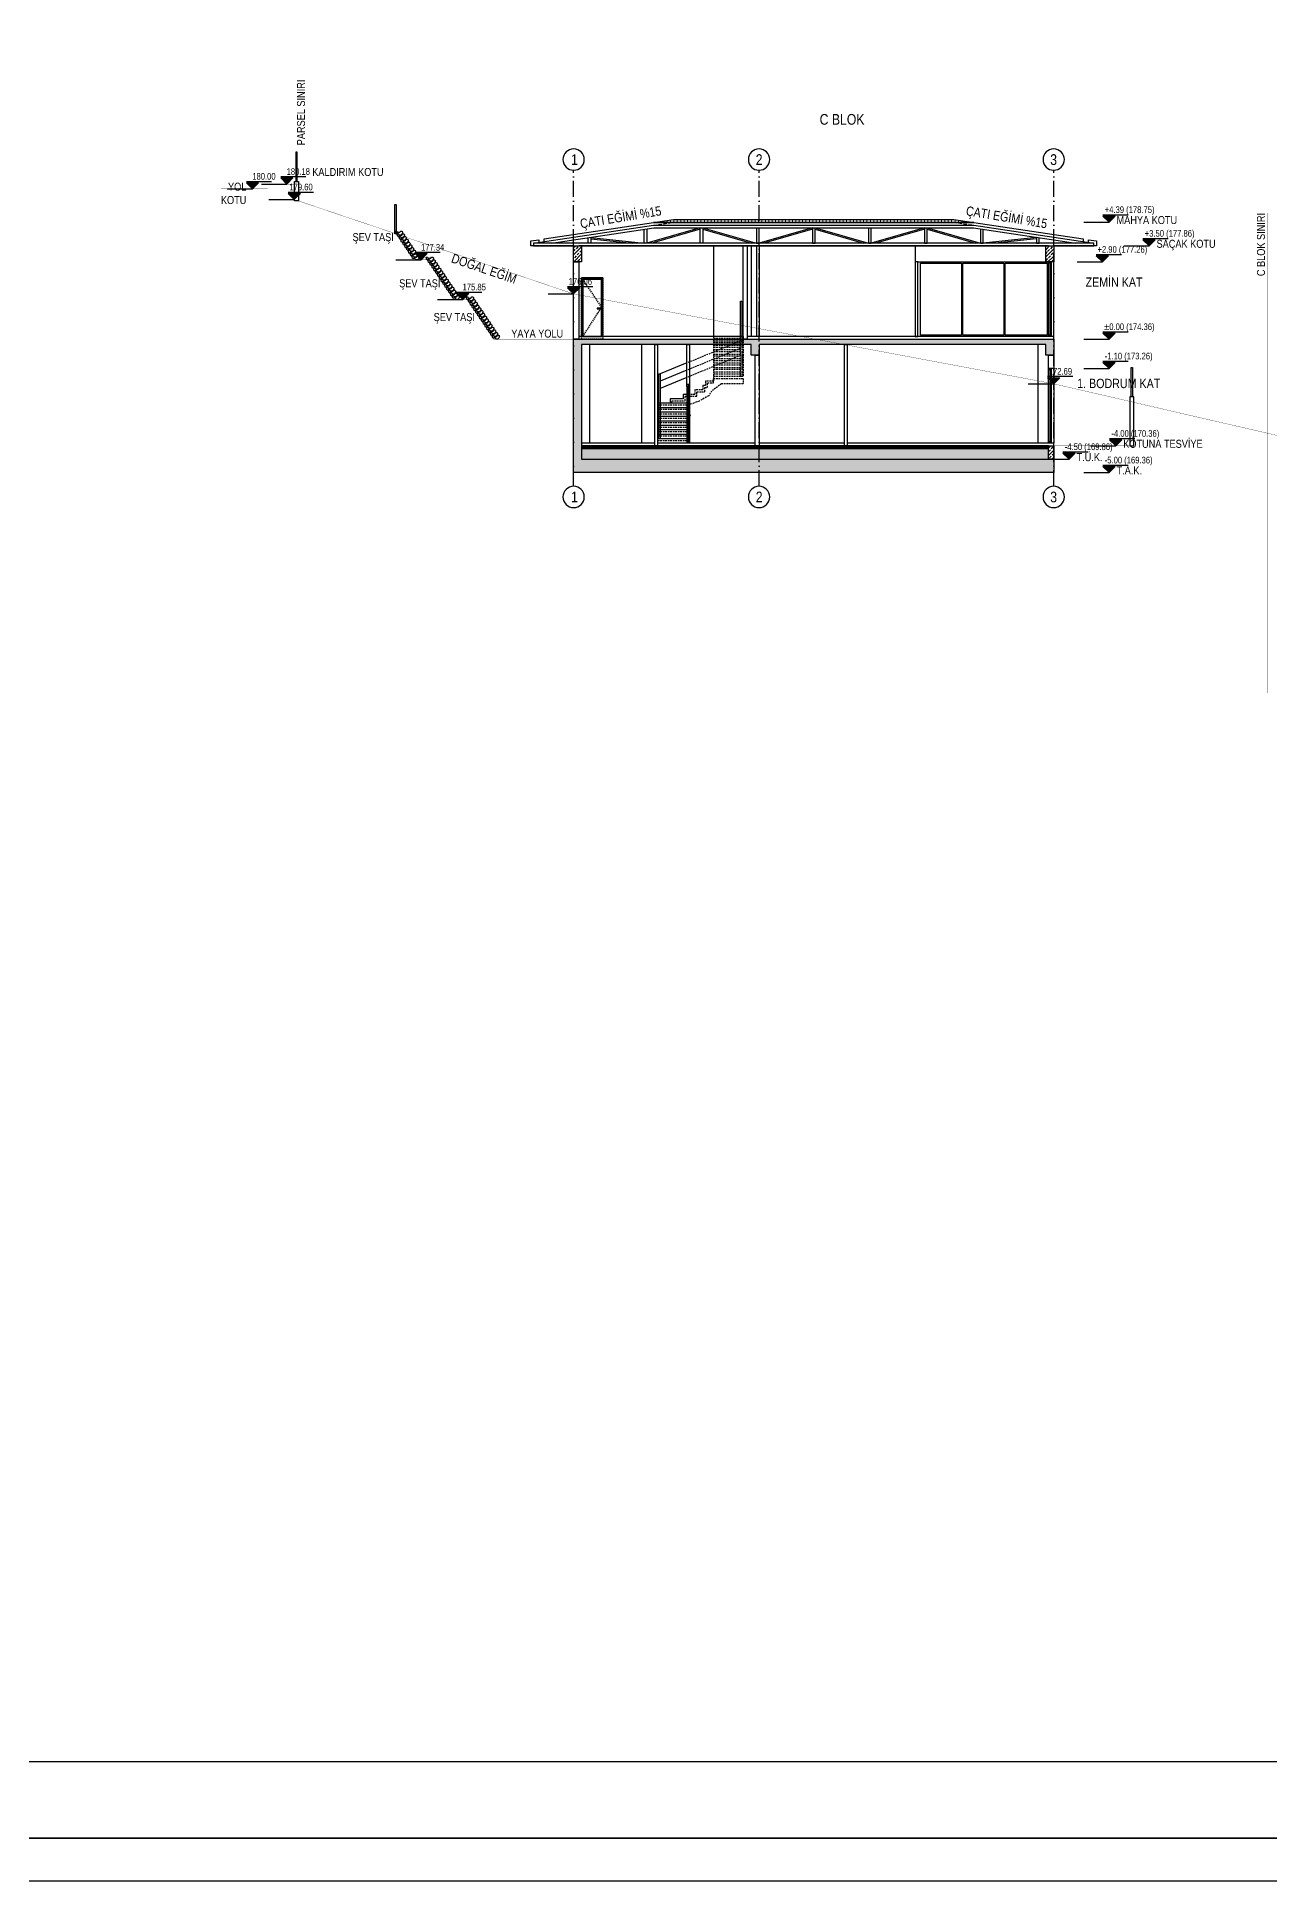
# Model space of a CAD drawing. Header units: millimetres. Extents: x 82776 to 137242, y 11666 to 27998.
# Drawn here: x 91927 to 93082, y 16109 to 17838 of the extents above; entities that cross this region are included whole.
import ezdxf
from ezdxf.enums import TextEntityAlignment as Align

# ---------------------------------------------------------------- set-up
doc = ezdxf.new("R2010")
doc.units = ezdxf.units.MM
for name, pattern in [('( Hidden )', [0.375, 0.25, -0.125]), ('ACAD_ISO03W100', [30, 12, -18]), ('ACAD_ISO10W100', [18, 12, -3, 0, -3]), ('DASHDOT', [1, 0.5, -0.25, 0, -0.25]), ('DASHED', [15, 10, -5])]:
    doc.linetypes.add(name, pattern=pattern)
doc.layers.add('0_IFC_Blok Sınırı', color=32, linetype='ACAD_ISO03W100', lineweight=0)
for name, color, linetype in [('0_IFC_Concrete Trace', 253, '( Hidden )'), ('0_IFC_Elevation_3', 21, 'Continuous'), ('0_IFC_Elevation_4', 11, 'Continuous'), ('0_IFC_Elevation_5', 252, 'Continuous'), ('0_IFC_Grid', 14, 'ACAD_ISO10W100'), ('0_IFC_Grid_Text_100', 14, 'Continuous'), ('0_IFC_Hatch', 250, 'Continuous'), ('0_IFC_Hatch_Structure', 251, 'Continuous'), ('0_IFC_Legend_Viewport', 7, 'Continuous'), ('0_IFC_Notation_Level_50', 160, 'Continuous'), ('0_IFC_Notation_Section_50', 10, 'Continuous'), ('0_IFC_Parsel Sınırı', 191, 'ACAD_ISO03W100'), ('0_IFC_Steelsection', 20, 'Continuous'), ('0_IFC_Text_Explanation_200', 231, 'Continuous'), ('0_IFC_Text_Explanation_50', 231, 'Continuous'), ('1_IFC_Concrete_Section', 50, 'Continuous'), ('1_IFC_Door', 83, 'Continuous'), ('1_IFC_Stair_Concrete', 252, '( Hidden )'), ('2_IFC_Handrail', 181, 'Continuous'), ('2_IFC_Wall', 130, 'Continuous'), ('3_IFC_Window', 136, 'Continuous'), ('4_IFC_Adhesive', 135, 'Continuous'), ('4_IFC_Floor_Cladding', 143, 'Continuous'), ('4_IFC_Kaplama', 55, 'Continuous'), ('7_IFC_Landscape', 45, 'Continuous')]:
    doc.layers.add(name, color=color, linetype=linetype)
doc.styles.add('IFC_TEXT', font='ARIALN.TTF')
pattern_1 = [(225, (-146550.535, -27588.04), (13.4703842, -13.4703842), []), (225, (-146564.006, -27588.04), (13.4703842, -13.4703842), [9.525, -4.7625])]

# ---------------------------------------------------------------- blocks, each defined once
blk = doc.blocks.new('*U1842')
blk.add_lwpolyline([(-5476.5, 0), (-759.4, 0), (-759.4, 71.5), (-5476.5, 71.5)], close=True)
at = {"layer": '0_IFC_Legend_Viewport', "transparency": 33554687}
blk.add_lwpolyline([(-5476.5, 2920), (0, 2920), (0, 0), (-5476.5, 0)], close=True, dxfattribs=at)
at = {"style": 'IFC_TEXT'}
for tag, p in [('PAFTA', (-3296.7, 17.9)), ('OLCEK', (-110.4, 17.9))]:
    blk.add_attdef(tag, p, '', height=35, dxfattribs=at)
blk = doc.blocks.new('*U1034')
blk.add_wipeout([(80, 220), (0, 220), (0, 0), (80, 0)]).dxf.layer = '0_IFC_Elevation_5'
at = {"layer": '0_IFC_Elevation_4'}
for points in [[(80, 0), (80, 220), (0, 220), (0, 0)], [(75, 1), (75, 214), (5, 214), (5, 1)]]:
    blk.add_lwpolyline(points, close=True, dxfattribs=at)
blk.add_lwpolyline([(76, 0), (76, 215), (4, 215), (4, 0)], dxfattribs=at)
at = {"layer": '0_IFC_Elevation_5', "linetype": 'DASHED', "ltscale": 0.5}
blk.add_lwpolyline([(0, -10), (0, 220), (80, 220), (80, -10)], close=True, dxfattribs=at)
blk.add_lwpolyline([(5, 1), (75, 110.5), (5, 214)], dxfattribs=at)
at = {"layer": '0_IFC_Elevation_5'}
blk.add_lwpolyline([(70, 104, 1), (70, 106), (58, 106), (58, 104)], format="xyb", close=True, dxfattribs=at)
blk.add_circle((70, 105), 3, dxfattribs=at)
blk = doc.blocks.new('*U365')
blk.add_wipeout([(-50, 0), (-50, -10), (230, -10), (230, 0)]).dxf.layer = '3_IFC_Window'
at = {"layer": '3_IFC_Window'}
blk.add_lwpolyline([(-50, 0), (-50, -10), (230, -10), (230, 0)], close=True, dxfattribs=at)
for points in [[(-45, 0), (-45, -10)], [(225, 0), (225, -10)], [(230, 0), (230, -10)], [(225, -5), (-45, -5)]]:
    blk.add_lwpolyline(points, dxfattribs=at)
blk = doc.blocks.new('P_FITIL2')
at = {"layer": '4_IFC_Adhesive'}
blk.add_line((0.5, 0), (-0.5, 0), dxfattribs=at)
blk.add_lwpolyline([(-0.6, -0.1), (-0.1, -0.1), (-0.1, -0.3), (-0.1, -0.3), (-0.1, -0.5), (-0.1, -0.5), (-0.1, -0.7), (0.1, -0.7), (0.1, -0.5), (0.1, -0.5), (0.1, -0.3), (0.1, -0.3), (0.1, -0.1), (0.6, -0.1)], dxfattribs=at)
for radius, start, end in [(0.61, 10.38886, 169.61114), (0.51, 24.31574, 155.68426)]:
    blk.add_arc((0, -0.2), radius, start, end, dxfattribs=at)
blk = doc.blocks.new('*U1084')
at = {"layer": '0_IFC_Elevation_5'}
for p, q in [((-5.2, -6.6), (-5.2, -220, 0)), ((-6, -114, 0), (0.5, -114, 0)), ((0.5, -116, 0), (-6, -116, 0)), ((1, -112.5, 0), (0.5, -112.5, 0)), ((0.5, -112.5, 0), (0.5, -117.5, 0)), ((0.5, -117.5, 0), (1, -117.5, 0)), ((4.8, -112.5, 0), (5.3, -112.5, 0)), ((5.3, -117.5, 0), (4.8, -117.5, 0)), ((5.3, -112.5, 0), (5.3, -117.5, 0)), ((8, -114, 0), (5.3, -114, 0)), ((5.3, -116, 0), (8, -116, 0)), ((8, -116, 0), (8, -114, 0))]:
    blk.add_line(p, q, dxfattribs=at)
at = {"layer": '0_IFC_Elevation_5', "elevation": 0}
for points in [[(4.8, -5.2), (4.8, -220)], [(-6, -114), (-6, -116)]]:
    blk.add_lwpolyline(points, dxfattribs=at)
at = {"layer": '1_IFC_Door'}
for p, q in [((1.2, -219, 0), (1.2, -5.7, 0)), ((1.2, -5.9, 0), (4.6, -5.9, 0)), ((4.6, -5.7, 0), (4.6, -219, 0)), ((1.2, -218.8, 0), (4.6, -218.8, 0))]:
    blk.add_line(p, q, dxfattribs=at)
for points in [[(4.8, -5), (-0.5, -5), (-0.5, -5.4), (0.5, -5.4), (0.5, -5.9), (-0.1, -5.9), (-0.1, -6.2), (0.5, -6.2), (0.5, -6.6), (-5.2, -6.6), (-5.2, 0), (4.8, 0)], [(1.2, -5.9), (1.2, -13.9), (4.6, -13.9), (4.6, -5.9)], [(1.2, -111), (1.2, -119), (4.6, -119), (4.6, -111)], [(1.2, -210.8), (1.2, -218.8), (4.6, -218.8), (4.6, -210.8)]]:
    blk.add_lwpolyline(points, close=True, dxfattribs=at)
at = {"layer": '1_IFC_Door', "elevation": 0}
blk.add_lwpolyline([(4.8, -5), (-0.5, -5), (-0.5, -5.4), (4.6, -5.4, 0.414214), (4.8, -5.2), (4.8, -5), (4.8, -5)], format="xyb", dxfattribs=at)
at = {"layer": '1_IFC_Door'}
blk.add_lwpolyline([(4.8, -5.9), (4.8, -218.8, -0.414214), (4.6, -219), (1.2, -219, -0.414214), (1, -218.8), (1, -218.6), (1, -6.1), (1, -5.9, -0.414214), (1.2, -5.7), (4.6, -5.7, -0.414214)], format="xyb", close=True, dxfattribs=at)
at = {"rotation": 270}
blk.add_blockref('P_FITIL2', (0.6, -6, 0), dxfattribs=at)
blk = doc.blocks.new('0_IFC_AXIS_TEXT_100')
at = {"layer": '0_IFC_Grid_Text_100'}
blk.add_circle((0, 1000), 1000, dxfattribs=at)
at = {"layer": '0_IFC_Grid_Text_100', "style": 'IFC_TEXT'}
blk.add_attdef('AXIS_NO', text='', height=1000, dxfattribs=at).set_placement((0, 993), align=Align.MIDDLE_CENTER)
blk = doc.blocks.new('SEV TASI')
blk.add_wipeout([(3.1, 10.3), (-0.4, 10.3), (-0.8, 10.3), (-1.1, 10.1), (-1.5, 9.9), (-1.7, 9.7), (-1.9, 9.4), (-2, 9), (-2.1, 8.6), (-2, 8.2), (0, 0), (10, 0), (11.2, -4.7), (19.9, -4.7), (24.4, 2.9), (24.8, 3.9), (24.9, 5), (24.8, 6.1), (24.5, 7.2), (24, 8.2), (23.3, 9.1), (22.4, 9.8), (21.4, 10.3), (17.9, 10.3), (14.8, 5.6), (4.3, 5.6)]).dxf.layer = '7_IFC_Landscape'
at = {"layer": '7_IFC_Landscape'}
blk.add_lwpolyline([(0, 0), (-2, 8.2, -0.486604), (-0.4, 10.3), (3.1, 10.3), (4.3, 5.6), (14.8, 5.6), (17.9, 10.3), (21.4, 10.3, -0.425542), (24.4, 2.9), (19.9, -4.7), (11.2, -4.7), (10, 0)], format="xyb", close=True, dxfattribs=at)
blk = doc.blocks.new('*U2574')
blk.add_blockref('SEV TASI', (-58.8, 87.4))
blk.add_blockref('SEV TASI', (-51.9, 77.1))
blk.add_blockref('SEV TASI', (-45, 66.8))
blk.add_blockref('SEV TASI', (-38, 56.5))
blk.add_blockref('SEV TASI', (-31.1, 46.1))
blk.add_blockref('SEV TASI', (-24.1, 35.8))
blk.add_blockref('SEV TASI', (-17.2, 25.5))
blk.add_blockref('SEV TASI', (-10.2, 15.2))
blk.add_blockref('SEV TASI', (-3.3, 4.9))
blk.add_blockref('SEV TASI', (3.6, -5.4))
blk.add_blockref('SEV TASI', (10.6, -15.7))
blk.add_blockref('SEV TASI', (17.5, -26))
blk.add_blockref('SEV TASI', (24.5, -36.3))
blk.add_blockref('SEV TASI', (31.4, -46.6))
blk.add_blockref('SEV TASI', (38.3, -56.9))
blk = doc.blocks.new('*U2576')
blk.add_blockref('SEV TASI', (-24.1, 35.8))
blk.add_blockref('SEV TASI', (-17.2, 25.5))
blk.add_blockref('SEV TASI', (-10.2, 15.2))
blk.add_blockref('SEV TASI', (-3.3, 4.9))
blk.add_blockref('SEV TASI', (3.6, -5.4))
blk.add_blockref('SEV TASI', (10.6, -15.7))
blk.add_blockref('SEV TASI', (17.5, -26))
blk.add_blockref('SEV TASI', (24.5, -36.3))
blk.add_blockref('SEV TASI', (31.4, -46.6))
blk.add_blockref('SEV TASI', (38.3, -56.9))
blk = doc.blocks.new('0_IFC_NOT_RUDELEVEL_50_N')
at = {"layer": '0_IFC_Notation_Level_50'}
h = blk.add_hatch(color=256, dxfattribs=at)
h.dxf.hatch_style = 1
h.paths.add_polyline_path([(-201.6, 201.6), (201.6, 201.6), (0, 0)])
for p, q in [((-834.4, 0), (0, 0)), ((-201.6, 246.4), (627.2, 246.4))]:
    blk.add_line(p, q, dxfattribs=at)
blk.add_lwpolyline([(-201.6, 201.6), (201.6, 201.6), (0, 0), (-201.6, 201.6)], dxfattribs=at)
at = {"layer": '0_IFC_Notation_Level_50', "style": 'IFC_TEXT'}
blk.add_attdef('LEVEL', (-201.6, 302.4), '', height=280, dxfattribs=at)
blk = doc.blocks.new('VAZ A-A KST_DE')
at = {"layer": '0_IFC_Elevation_4', "linetype": 'DASHED', "ltscale": 3, "const_width": 1}
blk.add_lwpolyline([(-6341.3, 1607.1), (-5675.3, 1382), (-3875.3, 1045), (-2772.7, 790), (-1002.7, 194), (0, 0)], dxfattribs=at)
ref = blk.add_blockref('0_IFC_NOT_RUDELEVEL_50_N', (-6722.7, 1736), dxfattribs=dict(xscale=0.114, yscale=0.114, zscale=0.114))
ref.add_attrib('LEVEL', '179.60', (-6741.2, 1770.5), dxfattribs={"layer": '0_IFC_Notation_Level_50', "height": 24.94, "style": 'IFC_TEXT'})
ref = blk.add_blockref('0_IFC_NOT_RUDELEVEL_50_N', (-5675.3, 1382), dxfattribs=dict(xscale=0.114, yscale=0.114, zscale=0.114))
ref.add_attrib('LEVEL', '176.06', (-5693.8, 1416.5), dxfattribs={"layer": '0_IFC_Notation_Level_50', "height": 24.94, "style": 'IFC_TEXT'})
ref = blk.add_blockref('0_IFC_NOT_RUDELEVEL_50_N', (-3875.3, 1045), dxfattribs=dict(xscale=0.114, yscale=0.114, zscale=0.114))
ref.add_attrib('LEVEL', '172.69', (-3893.8, 1079.5), dxfattribs={"layer": '0_IFC_Notation_Level_50', "height": 24.94, "style": 'IFC_TEXT'})
ref = blk.add_blockref('0_IFC_NOT_RUDELEVEL_50_N', (-2772.7, 790), dxfattribs=dict(xscale=0.114, yscale=0.114, zscale=0.114))
ref.add_attrib('LEVEL', '170.14', (-2791.2, 824.5), dxfattribs={"layer": '0_IFC_Notation_Level_50', "height": 24.94, "style": 'IFC_TEXT'})
ref = blk.add_blockref('0_IFC_NOT_RUDELEVEL_50_N', (-1002.7, 194), dxfattribs=dict(xscale=0.114, yscale=0.114, zscale=0.114))
ref.add_attrib('LEVEL', '164.18', (-1021.2, 228.5), dxfattribs={"layer": '0_IFC_Notation_Level_50', "height": 24.94, "style": 'IFC_TEXT'})
ref = blk.add_blockref('0_IFC_NOT_RUDELEVEL_50_N', (0, 0), dxfattribs=dict(xscale=0.114, yscale=0.114, zscale=0.114))
ref.add_attrib('LEVEL', '162.24', (-18.5, 34.5), dxfattribs={"layer": '0_IFC_Notation_Level_50', "height": 24.94, "style": 'IFC_TEXT'})
at = {"layer": '0_IFC_Elevation_4', "linetype": 'DASHED', "ltscale": 3, "char_height": 35, "attachment_point": 1, "style": 'IFC_TEXT'}
for insert, rotation in [((-6125.7, 1534.2), 341.30987), ((-501.3, 97), 348.94073)]:
    blk.add_mtext_dynamic_manual_height_columns('\\pxt4;DOĞAL EĞİM', width=252.297, gutter_width=125, heights=[0], dxfattribs=dict(at, insert=insert, rotation=rotation))
blk = doc.blocks.new('VAZ A-A KST')
at = {"layer": '0_IFC_Hatch', "lineweight": 0, "transparency": 33554687}
h = blk.add_hatch(dxfattribs=at)
h.set_pattern_fill('LINE', color=256, scale=4, angle=90)
h.set_pattern_definition([(90, (-253804.849, -46969.381), (-12.7, 8e-16), [])])
h.paths.add_polyline_path([(-5606.0501, -612.50051), (-5531.04923, -601.25038), (-4479.55758, -601.25038), (-4404.55672, -612.50051)])
at = {"layer": '0_IFC_Hatch_Structure'}
h = blk.add_hatch(dxfattribs=at)
h.set_pattern_fill('ANSI33', color=256, scale=3, angle=180)
h.set_pattern_definition(pattern_1)
h.paths.add_polyline_path([(-5875.30341, -760.00038), (-5905.30341, -760.00038), (-5905.30341, -700.00038), (-5875.30341, -700.00038)])
at = {"layer": '0_IFC_Blok Sınırı', "ltscale": 0.3, "const_width": 1}
blk.add_lwpolyline([(-3302.71187, -2376.48863), (-3302.69878, -576.48863)], dxfattribs=at)
at = {"layer": '0_IFC_Concrete Trace', "linetype": '( Hidden )', "ltscale": 50}
blk.add_lwpolyline([(-5605.30427, -622.50051), (-5530.30341, -611.25038), (-4480.30341, -611.25038), (-4405.30254, -622.50051)], dxfattribs=at)
at = {"layer": '0_IFC_Elevation_3'}
blk.add_lwpolyline([(-5606.0501, -612.50051), (-5531.04923, -601.25038), (-4479.55758, -601.25038), (-4404.55672, -612.50051)], close=True, dxfattribs=at)
for points in [[(-5840.30341, -667.86226), (-5640.30341, -690.00038)], [(-5840.30341, -672.89279), (-5685.75023, -690.00038)], [(-5430.30341, -632.50051), (-5630.30341, -690.00038)], [(-5430.30341, -637.70305), (-5612.20758, -690.00038)], [(-5420.30341, -632.50051), (-5220.30341, -690.00038)], [(-5420.30341, -637.70305), (-5238.39923, -690.00038)], [(-5010.30341, -632.50051), (-5210.30341, -690.00038)], [(-5010.30341, -637.70305), (-5192.20758, -690.00038)], [(-5000.30341, -632.50051), (-4800.30341, -690.00038)], [(-5000.30341, -637.70305), (-4818.39923, -690.00038)], [(-4590.30341, -632.50051), (-4790.30341, -690.00038)], [(-4590.30341, -637.70305), (-4772.20758, -690.00038)], [(-4580.30341, -632.50051), (-4380.30341, -690.00038)], [(-4580.30341, -637.70305), (-4398.39923, -690.00038)], [(-4170.30341, -667.86226), (-4370.30341, -690.00038)], [(-4170.30341, -672.89279), (-4324.85658, -690.00038)]]:
    blk.add_lwpolyline(points, dxfattribs=at)
at = {"layer": '0_IFC_Elevation_3', "linetype": '( Hidden )', "ltscale": 25, "transparency": 33554687}
for points in [[(-5270.30338, -1040.00038), (-5380.30338, -1040.00038)], [(-5380.30338, -1040.00038), (-5380.30338, -1206.66705)], [(-5270.30338, -1056.66705), (-5380.30338, -1056.66705)], [(-5270.30338, -1073.33372), (-5380.30338, -1073.33372)], [(-5270.30338, -1090.00038), (-5380.30338, -1090.00038)], [(-5270.30341, -1040.00042), (-5270.30341, -1190.00038)], [(-5270.30338, -1106.66705), (-5380.30338, -1106.66705)], [(-5270.30338, -1123.33372), (-5380.30338, -1123.33372)], [(-5270.30338, -1140.00038), (-5380.30338, -1140.00038)], [(-5270.30338, -1156.66705), (-5380.30338, -1156.66705)], [(-5270.30338, -1173.33372), (-5380.30338, -1173.33372)], [(-5270.30338, -1190.00038), (-5380.30338, -1190.00038)], [(-5480.30338, -1290.00038), (-5480.3034, -1423.33372)]]:
    blk.add_lwpolyline(points, dxfattribs=at)
at = {"layer": '0_IFC_Elevation_3', "linetype": '( Hidden )', "ltscale": 25, "transparency": 33554687, "elevation": 2736.6394}
blk.add_lwpolyline([(-5380.30338, -1206.66705), (-5410.3034, -1206.66705), (-5410.3034, -1223.33372), (-5420.3034, -1223.33372), (-5420.3034, -1240.00038), (-5450.3034, -1240.00038), (-5450.3034, -1256.66705), (-5480.30613, -1256.66705)], dxfattribs=at)
at = {"layer": '0_IFC_Elevation_3', "transparency": 33554687}
for points in [[(-5480.30338, -1290.00038), (-5590.30338, -1290.00038)], [(-5480.30338, -1306.66705), (-5590.30338, -1306.66705)], [(-5480.3034, -1340.00038), (-5590.3034, -1340.00038)], [(-5480.3034, -1373.33372), (-5590.3034, -1373.33372)], [(-5480.30339, -1323.33372), (-5590.30339, -1323.33372)], [(-5480.30339, -1356.66705), (-5590.30339, -1356.66705)], [(-5480.3034, -1406.66705), (-5590.3034, -1406.66705)], [(-5480.3034, -1423.33372), (-5590.3034, -1423.33372)], [(-5480.30339, -1390.00038), (-5590.30339, -1390.00038)]]:
    blk.add_lwpolyline(points, dxfattribs=at)
at = {"layer": '0_IFC_Elevation_3', "transparency": 33554687, "elevation": 2736.6394}
blk.add_lwpolyline([(-5480.3034, -1256.66705), (-5494.66191, -1256.66705), (-5494.66191, -1273.33372), (-5543.68375, -1273.33372), (-5543.68375, -1290.00038)], dxfattribs=at)
at = {"layer": '0_IFC_Elevation_4', "elevation": 6924.76501}
blk.add_lwpolyline([(-5380.30341, -700.00038), (-5380.30341, -1040.00038)], dxfattribs=at)
at = {"layer": '0_IFC_Elevation_4'}
blk.add_lwpolyline([(-4625.30341, -700.00038), (-4625.30341, -1040.00038)], dxfattribs=at)
at = {"layer": '0_IFC_Elevation_5', "elevation": 6924.76501}
for points in [[(-5240.30341, -700.00038), (-5240.30341, -1040.00038)], [(-5220.30341, -700.00038), (-5220.30341, -1040.00038)]]:
    blk.add_lwpolyline(points, dxfattribs=at)
at = {"layer": '0_IFC_Elevation_5'}
for points in [[(-5210.30341, -700.00038), (-5210.30341, -1040.00038)], [(-5650.30341, -1070.00038), (-5650.30341, -1440.00038)]]:
    blk.add_lwpolyline(points, dxfattribs=at)
blk.add_lwpolyline([(-4615.3034, -760.00038), (-4625.30339, -760.00038), (-4625.30339, -1040.00038), (-4615.3034, -1040.00038)], close=True, dxfattribs=at)
at = {"layer": '0_IFC_Grid', "ltscale": 5}
blk.add_lwpolyline([(-5210.30341, -1601.05335), (-5210.30341, -416.05335)], dxfattribs=at)
at = {"layer": '0_IFC_Parsel Sınırı', "ltscale": 0.3, "const_width": 1}
blk.add_lwpolyline([(-6952.69554, -1876.48863), (-6952.69554, -76.48863)], dxfattribs=at)
at = {"layer": '0_IFC_Steelsection'}
for points in [[(-6055.30341, -690.00038), (-5605.30427, -622.50051), (-4405.30254, -622.50051), (-3955.30341, -690.00038)], [(-5987.89091, -690.00038), (-5604.55844, -632.50051), (-4406.04837, -632.50051), (-4022.7159, -690.00038)], [(-5840.30341, -667.86226), (-5840.30341, -690.00038), (-5850.30341, -690.00038), (-5850.30341, -669.36226)], [(-5630.30341, -636.36226), (-5630.30341, -690.00038), (-5640.30341, -690.00038), (-5640.30341, -637.86226)], [(-5420.30341, -632.50051), (-5420.30341, -690.00038), (-5430.30341, -690.00038), (-5430.30341, -632.50051)], [(-5220.30341, -632.50051), (-5220.30341, -690.00038), (-5210.30341, -690.00038), (-5210.30341, -632.50051)], [(-5010.30341, -632.50051), (-5010.30341, -690.00038), (-5000.30341, -690.00038), (-5000.30341, -632.50051)], [(-4800.30341, -632.50051), (-4800.30341, -690.00038), (-4790.30341, -690.00038), (-4790.30341, -632.50051)], [(-4590.30341, -632.50051), (-4590.30341, -690.00038), (-4580.30341, -690.00038), (-4580.30341, -632.50051)], [(-4380.30341, -636.36226), (-4380.30341, -690.00038), (-4370.30341, -690.00038), (-4370.30341, -637.86226)], [(-4170.30341, -667.86226), (-4170.30341, -690.00038), (-4160.30341, -690.00038), (-4160.30341, -669.36226)], [(-4125.30341, -700.00038), (-5885.30341, -700.00038)]]:
    blk.add_lwpolyline(points, dxfattribs=at)
blk.add_lwpolyline([(-3955.30341, -690.00038), (-6055.30341, -690.00038), (-6055.30341, -700.00038), (-3955.30341, -700.00038)], close=True, dxfattribs=at)
at = {"layer": '1_IFC_Concrete_Section', "elevation": -346238.25684}
blk.add_lwpolyline([(-6937.68589, -458.00038), (-6937.68589, -531.06285), (-6952.68589, -531.06285), (-6952.68589, -458.00038)], close=True, dxfattribs=at)
at = {"layer": '1_IFC_Concrete_Section'}
blk.add_lwpolyline([(-5875.30341, -760.00038), (-5905.30341, -760.00038), (-5905.30341, -700.00038), (-5875.30341, -700.00038)], close=True, dxfattribs=at)
at = {"layer": '1_IFC_Stair_Concrete', "ltscale": 25, "transparency": 33554687}
for points in [[(-5270.30338, -1047.00038), (-5380.30338, -1047.00038)], [(-5270.30338, -1063.66705), (-5380.30338, -1063.66705)], [(-5270.30338, -1080.33372), (-5380.30338, -1080.33372)], [(-5270.30338, -1097.00038), (-5380.30338, -1097.00038)], [(-5270.30338, -1113.66705), (-5380.30338, -1113.66705)], [(-5270.30338, -1130.33372), (-5380.30338, -1130.33372)], [(-5270.30338, -1147.00038), (-5380.30338, -1147.00038)], [(-5270.30338, -1163.66705), (-5380.30338, -1163.66705)], [(-5536.68375, -1290.00038), (-5536.68375, -1280.33372), (-5487.66191, -1280.33372), (-5487.66191, -1263.66705), (-5443.3034, -1263.66705), (-5443.3034, -1247.00038), (-5413.3034, -1247.00038), (-5413.3034, -1230.33372), (-5403.3034, -1230.33372), (-5403.3034, -1213.66705), (-5380.30338, -1213.66705), (-5380.30338, -1197.00038), (-5270.30338, -1197.00038), (-5270.30338, -1217.00038), (-5350.81876, -1217.00038), (-5388.25712, -1244.12961), (-5398.90895, -1261.88264), (-5434.88394, -1281.86875), (-5480.62752, -1299.05582)], [(-5270.30338, -1180.33372), (-5380.30338, -1180.33372)], [(-5480.30338, -1297.00038), (-5590.30338, -1297.00038)], [(-5480.30338, -1313.66705), (-5590.30338, -1313.66705)], [(-5480.3034, -1347.00038), (-5590.3034, -1347.00038)], [(-5480.3034, -1380.33372), (-5590.3034, -1380.33372)], [(-5480.30339, -1330.33372), (-5590.30339, -1330.33372)], [(-5480.30339, -1363.66705), (-5590.30339, -1363.66705)], [(-5480.30341, -1397.00038), (-5590.30341, -1397.00038)], [(-5480.30341, -1413.66705), (-5590.30341, -1413.66705)], [(-5480.3034, -1430.33372), (-5590.3034, -1430.33372)]]:
    blk.add_lwpolyline(points, dxfattribs=at)
at = {"layer": '2_IFC_Handrail', "elevation": -346238.25684}
blk.add_lwpolyline([(-6942.68589, -458.00038), (-6942.68589, -348.00038), (-6947.68589, -348.00038), (-6947.68589, -458.00038)], close=True, dxfattribs=at)
at = {"layer": '2_IFC_Handrail'}
for points in [[(-5275.30339, -1056.66705), (-5280.30339, -1056.66705), (-5280.30339, -906.66705), (-5275.30339, -906.66705)], [(-3815.30341, -1266.38155), (-3815.30341, -1156.38155), (-3810.30341, -1156.38155), (-3810.30341, -1266.38155)], [(-5580.30341, -1313.33372), (-5585.30341, -1313.33372), (-5585.30341, -1180.00038), (-5580.30341, -1180.00038)], [(-5580.30341, -1423.33372), (-5585.30341, -1423.33372), (-5585.30341, -1313.33372), (-5580.30341, -1313.33372)]]:
    blk.add_lwpolyline(points, close=True, dxfattribs=at)
at = {"layer": '2_IFC_Handrail', "linetype": '( Hidden )', "ltscale": 25, "elevation": 2736.6394}
for points in [[(-5280.30339, -1083.69727), (-5480.30445, -1165.91992)], [(-5280.30339, -1056.66705), (-5480.30415, -1138.88958)], [(-5280.30339, -1110.72749), (-5480.30474, -1192.95026)]]:
    blk.add_lwpolyline(points, dxfattribs=at)
blk.add_lwpolyline([(-5275.30339, -1190.00038), (-5280.30339, -1190.00038), (-5280.30339, -1056.66705), (-5275.30339, -1056.66705)], close=True, dxfattribs=at)
at = {"layer": '2_IFC_Handrail', "elevation": 2736.6394}
for points in [[(-5480.30415, -1138.88958), (-5580.30341, -1180.00038)], [(-5480.30445, -1165.91992), (-5580.30341, -1207.0306)], [(-5480.30474, -1192.95026), (-5580.30341, -1234.06082)]]:
    blk.add_lwpolyline(points, dxfattribs=at)
at = {"layer": '2_IFC_Wall'}
for points in [[(-5255.30341, -1050.00038), (-5270.30341, -1050.00038), (-5270.30341, -700.00038), (-5255.30341, -700.00038)], [(-5590.30341, -1450.00038), (-5600.30341, -1450.00038), (-5600.30341, -1070.00038), (-5590.30341, -1070.00038)], [(-5470.30504, -1220.00038), (-5480.30504, -1220.00038), (-5480.30341, -1070.00038), (-5470.30341, -1070.00038)], [(-5470.30504, -1220.00038), (-5480.30504, -1220.00038), (-5480.30341, -1070.00038), (-5470.30341, -1070.00038)], [(-4880.30341, -1450.00038), (-4890.30341, -1450.00038), (-4890.30341, -1070.00038), (-4880.30341, -1070.00038)], [(-5210.30341, -1450.00038), (-5225.30341, -1450.00038), (-5225.30341, -1110.00038), (-5210.30341, -1110.00038)], [(-4105.30341, -1160.00038), (-4125.30341, -1160.00038), (-4125.30341, -1110.00038), (-4105.30341, -1110.00038)], [(-3805.30341, -1450.00038), (-3805.30341, -1266.38155), (-3820.30341, -1266.38155), (-3820.30341, -1450.00038)]]:
    blk.add_lwpolyline(points, close=True, dxfattribs=at)
at = {"layer": '4_IFC_Floor_Cladding'}
for points in [[(-5600.30341, -1440.00038), (-5875.30341, -1440.00038)], [(-5225.30341, -1440.00038), (-5590.30341, -1440.00038)], [(-4890.30341, -1440.00038), (-5210.30341, -1440.00038)], [(-4105.30341, -1450.00038), (-4105.30341, -1440.00038), (-4880.30341, -1440.00038)]]:
    blk.add_lwpolyline(points, dxfattribs=at)
at = {"layer": '4_IFC_Kaplama'}
blk.add_lwpolyline([(-5905.30341, -700.00038), (-6065.30341, -700.00038), (-6065.30341, -681.38851), (-6035.30341, -676.88851), (-6035.30341, -687.00038), (-6015.30341, -684.00038), (-6015.30341, -673.88851), (-5606.0501, -612.50051), (-4404.55672, -612.50051), (-3995.30341, -673.88851), (-3995.30341, -684.00038), (-3975.30341, -687.00038), (-3975.30341, -676.88851), (-3945.30341, -681.38851), (-3945.30341, -700.00038), (-4105.30341, -700.00038)], dxfattribs=at)
at = {"layer": '7_IFC_Landscape', "const_width": 1, "elevation": -346238.25684}
blk.add_lwpolyline([(-6952.68589, -468.00038), (-7052.68589, -468.00038), (-7052.68589, -486.00038), (-7227.68589, -486.00038)], dxfattribs=at)
ref = blk.add_blockref('0_IFC_AXIS_TEXT_100', (-5905.30341, -416.05335), dxfattribs=dict(xscale=-0.04, yscale=0.04, zscale=0.04))
ref.add_attrib('AXIS_NO', '1', dxfattribs={"layer": '0_IFC_Grid_Text_100', "height": 40, "rotation": 0.000000002, "style": 'IFC_TEXT', "oblique": 359.999999995}).set_placement((-5902.27476, -376.34472), align=Align.MIDDLE_CENTER)
ref = blk.add_blockref('0_IFC_AXIS_TEXT_100', (-5210.30341, -416.05335), dxfattribs=dict(xscale=-0.04, yscale=0.04, zscale=0.04))
ref.add_attrib('AXIS_NO', '2', dxfattribs={"layer": '0_IFC_Grid_Text_100', "height": 40, "rotation": 0.000000002, "style": 'IFC_TEXT', "oblique": 359.999999995}).set_placement((-5209.70313, -376.34472), align=Align.MIDDLE_CENTER)
ref = blk.add_blockref('0_IFC_AXIS_TEXT_100', (-4105.30341, -416.05335), dxfattribs=dict(xscale=-0.04, yscale=0.04, zscale=0.04))
ref.add_attrib('AXIS_NO', '3', dxfattribs={"layer": '0_IFC_Grid_Text_100', "height": 40, "rotation": 0.000000002, "style": 'IFC_TEXT', "oblique": 359.999999995}).set_placement((-4105.4944, -376.34472), align=Align.MIDDLE_CENTER)
ref = blk.add_blockref('0_IFC_NOT_RUDELEVEL_50_N', (-6980.84585, -468.00038, -346238.25684), dxfattribs=dict(xscale=0.114, yscale=0.114, zscale=0.114))
ref.add_attrib('LEVEL', '180.18', (-6981.6036, -433.52678, -346238.25684), dxfattribs={"layer": '0_IFC_Notation_Level_50', "height": 24.9375, "style": 'IFC_TEXT'})
ref = blk.add_blockref('0_IFC_NOT_RUDELEVEL_50_N', (-7109.60728, -486.00038, -258875.05493), dxfattribs=dict(xscale=0.114, yscale=0.114, zscale=0.114))
ref.add_attrib('LEVEL', '180.00', (-7110.36503, -451.52678, -258875.05493), dxfattribs={"layer": '0_IFC_Notation_Level_50', "height": 24.9375, "style": 'IFC_TEXT'})
ref = blk.add_blockref('0_IFC_NOT_RUDELEVEL_50_N', (-3897.52228, -611.00038), dxfattribs=dict(xscale=0.114, yscale=0.114, zscale=0.114))
ref.add_attrib('LEVEL', '+4.39 (178.75)', (-3913.86171, -576.52678), dxfattribs={"layer": '0_IFC_Notation_Level_50', "height": 24.9375, "style": 'IFC_TEXT'})
ref = blk.add_blockref('0_IFC_NOT_RUDELEVEL_50_N', (-3747.52228, -700.00038), dxfattribs=dict(xscale=0.114, yscale=0.114, zscale=0.114))
ref.add_attrib('LEVEL', '+3.50 (177.86)', (-3763.86171, -665.52678), dxfattribs={"layer": '0_IFC_Notation_Level_50', "height": 24.9375, "style": 'IFC_TEXT'})
ref = blk.add_blockref('0_IFC_NOT_RUDELEVEL_50_N', (-3922.52228, -760.00038), dxfattribs=dict(xscale=0.114, yscale=0.114, zscale=0.114))
ref.add_attrib('LEVEL', '+2.90 (177.26)', (-3941.05607, -725.52678), dxfattribs={"layer": '0_IFC_Notation_Level_50', "height": 24.9375, "style": 'IFC_TEXT'})
blk.add_blockref('*U1034', (-5875.30341, -1040.00038))
for name, p, rotation in [('*U2574', (-6246.7874, -988.38851), 359.9999999936056), ('*U1084', (-5475.11772, -1220.00043), 0.0015381042142978)]:
    blk.add_blockref(name, p, dxfattribs=dict(rotation=rotation))
ref = blk.add_blockref('0_IFC_NOT_RUDELEVEL_50_N', (-3897.52228, -1050.00038), dxfattribs=dict(xscale=0.114, yscale=0.114, zscale=0.114))
ref.add_attrib('LEVEL', '%%P0.00 (174.36)', (-3916.05607, -1015.52678), dxfattribs={"layer": '0_IFC_Notation_Level_50', "height": 24.9375, "style": 'IFC_TEXT'})
ref = blk.add_blockref('0_IFC_NOT_RUDELEVEL_50_N', (-3897.52228, -1160.00038), dxfattribs=dict(xscale=0.114, yscale=0.114, zscale=0.114))
ref.add_attrib('LEVEL', '-1.10 (173.26)', (-3913.86171, -1125.52678), dxfattribs={"layer": '0_IFC_Notation_Level_50', "height": 24.9375, "style": 'IFC_TEXT'})
ref = blk.add_blockref('0_IFC_NOT_RUDELEVEL_50_N', (-3872.52228, -1450.00038), dxfattribs=dict(xscale=0.114, yscale=0.114, zscale=0.114))
ref.add_attrib('LEVEL', '-4.00 (170.36)', (-3888.86171, -1415.52678), dxfattribs={"layer": '0_IFC_Notation_Level_50', "height": 24.9375, "style": 'IFC_TEXT'})
ref = blk.add_blockref('0_IFC_NOT_RUDELEVEL_50_N', (-3897.52228, -1550.00038), dxfattribs=dict(xscale=0.114, yscale=0.114, zscale=0.114))
ref.add_attrib('LEVEL', '-5.00 (169.36)', (-3913.86171, -1515.52678), dxfattribs={"layer": '0_IFC_Notation_Level_50', "height": 24.9375, "style": 'IFC_TEXT'})
ref = blk.add_blockref('0_IFC_AXIS_TEXT_100', (-5905.30341, -1681.05335), dxfattribs=dict(xscale=-0.04, yscale=0.04, zscale=0.04))
ref.add_attrib('AXIS_NO', '1', dxfattribs={"layer": '0_IFC_Grid_Text_100', "height": 40, "rotation": 0.000000002, "style": 'IFC_TEXT', "oblique": 359.999999995}).set_placement((-5902.27476, -1641.34472), align=Align.MIDDLE_CENTER)
ref = blk.add_blockref('0_IFC_AXIS_TEXT_100', (-5210.30341, -1681.05335), dxfattribs=dict(xscale=-0.04, yscale=0.04, zscale=0.04))
ref.add_attrib('AXIS_NO', '2', dxfattribs={"layer": '0_IFC_Grid_Text_100', "height": 40, "rotation": 0.000000002, "style": 'IFC_TEXT', "oblique": 359.999999995}).set_placement((-5209.70313, -1641.34472), align=Align.MIDDLE_CENTER)
ref = blk.add_blockref('0_IFC_AXIS_TEXT_100', (-4105.30341, -1681.05335), dxfattribs=dict(xscale=-0.04, yscale=0.04, zscale=0.04))
ref.add_attrib('AXIS_NO', '3', dxfattribs={"layer": '0_IFC_Grid_Text_100', "height": 40, "rotation": 0.000000002, "style": 'IFC_TEXT', "oblique": 359.999999995}).set_placement((-4105.4944, -1641.34472), align=Align.MIDDLE_CENTER)
at = {"layer": '0_IFC_Blok Sınırı', "insert": (-3312.69878, -576.48841), "char_height": 30, "attachment_point": 9, "rotation": 90, "style": 'IFC_TEXT'}
blk.add_mtext_dynamic_manual_height_columns('C BLOK SINIRI', width=473.2209132, gutter_width=12.5, heights=[0], dxfattribs=at)
at = {"layer": '0_IFC_Notation_Level_50', "char_height": 30, "style": 'IFC_TEXT'}
for s, width, gutter_width, insert, attachment_point in [('KALDIRIM KOTU', 318.507803, 12.5, (-6885.46622, -407.77645, -346238.25684), 1), ('\\pxt4;YOL KOTU', 110.4476176, 125, (-7132.58968, -463.01798, -258875.05493), 3), ('MAHYA KOTU', 371.036496, 12.5, (-3869.53988, -588.01798), 1), ('SAÇAK KOTU', 316.0409997, 12.5, (-3719.53988, -677.01798), 1), ('KOTUNA TESVİYE', 316.0409997, 12.5, (-3844.53988, -1427.01798), 1), ('T.Ü.K.', 128.3106315, 12.5, (-4019.53988, -1477.01798), 1), ('T.A.K.', 128.3106315, 12.5, (-3869.53988, -1527.01798), 1)]:
    blk.add_mtext_dynamic_manual_height_columns(s, width=width, gutter_width=gutter_width, heights=[0], dxfattribs=dict(at, insert=insert, attachment_point=attachment_point))
at = {"layer": '0_IFC_Parsel Sınırı', "insert": (-6942.69554, -76.48845), "char_height": 30, "attachment_point": 3, "rotation": 90, "style": 'IFC_TEXT'}
blk.add_mtext_dynamic_manual_height_columns('PARSEL SINIRI', width=377.4871585, gutter_width=12.5, heights=[0], dxfattribs=at)
at = {"layer": '0_IFC_Text_Explanation_200', "insert": (-5209.76618, -205.52684), "char_height": 40, "attachment_point": 1, "style": 'IFC_TEXT'}
blk.add_mtext_dynamic_manual_height_columns('\\pxqc;C BLOK', width=621.8805296, gutter_width=12.5, heights=[0], dxfattribs=at)
at = {"layer": '0_IFC_Text_Explanation_50', "char_height": 35, "style": 'IFC_TEXT'}
for insert, attachment_point, rotation in [((-5580.13058, -550.19621, 174726.40381), 3, 9.272933522), ((-4430.47624, -550.19621, 174726.40381), 1, 350.727066478)]:
    blk.add_mtext_dynamic_manual_height_columns('ÇATI EĞİMİ %15', width=450.755915, gutter_width=12.5, heights=[0], dxfattribs=dict(at, insert=insert, attachment_point=attachment_point, rotation=rotation))
at = {"layer": '0_IFC_Text_Explanation_50', "style": 'IFC_TEXT'}
for s, width, gutter_width, insert, char_height, attachment_point in [('\\pxt4;ZEMİN KAT', 215.8253282, 125, (-3878.91127, -835.92038), 35, 5), ('YAYA YOLU', 525.8231068, 12.5, (-5944.57754, -1013.74864), 30, 3), ('\\pxi-3,l4,t4;1. BODRUM KAT', 591.9817615, 125, (-3878.91127, -1215.92038), 35, 5)]:
    blk.add_mtext_dynamic_manual_height_columns(s, width=width, gutter_width=gutter_width, heights=[0], dxfattribs=dict(at, insert=insert, char_height=char_height, attachment_point=attachment_point))
blk.add_wipeout([(-4450.84507, -760.00038), (-4125.30341, -760.00038), (-4125.30341, -1040.00038), (-4450.84507, -1040.00038)]).dxf.layer = '0_IFC_Elevation_5'
at = {"layer": '0_IFC_Elevation_5'}
for points in [[(-4615.3034, -760.00038), (-4125.30341, -760.00038), (-4125.30341, -1040.00038), (-4615.3034, -1040.00038)], [(-4286.97007, -765.00038), (-4130.30341, -765.00038), (-4130.30341, -1035.00038), (-4286.97007, -1035.00038)]]:
    blk.add_lwpolyline(points, close=True, dxfattribs=at)
for points in [[(-4450.84507, -1035.00038), (-4604.72006, -1035.00038), (-4604.72006, -765.00038), (-4450.84507, -765.00038), (-4450.84507, -1035.00038)], [(-4291.97007, -1035.00038), (-4445.84507, -1035.00038), (-4445.84507, -765.00038), (-4291.97007, -765.00038), (-4291.97007, -1035.00038)], [(-5845.30341, -1070.00038), (-5845.30341, -1440.00038)], [(-4165.30341, -1070.00038), (-4165.30341, -1440.00038)]]:
    blk.add_lwpolyline(points, dxfattribs=at)
at = {"layer": '0_IFC_Grid', "ltscale": 5}
blk.add_lwpolyline([(-5905.30341, -1601.05335), (-5905.30341, -416.05335)], dxfattribs=at)
at = {"layer": '2_IFC_Wall'}
blk.add_lwpolyline([(-5885.30341, -1050.00038), (-5905.30341, -1050.00038), (-5905.30341, -760.00038), (-5885.30341, -760.00038)], close=True, dxfattribs=at)
at = {"layer": '4_IFC_Floor_Cladding'}
blk.add_lwpolyline([(-5270.30341, -1040.00038), (-5885.30341, -1040.00038)], dxfattribs=at)
at = {"rotation": 359.9999999936056}
blk.add_blockref('*U2574', (-6397.11083, -839.38851), dxfattribs=at)
at = {"layer": '0_IFC_Text_Explanation_50', "insert": (-6430.1983, -951.72953), "char_height": 30, "attachment_point": 1, "style": 'IFC_TEXT'}
blk.add_mtext_dynamic_manual_height_columns('ŞEV TAŞI', width=159.6117257, gutter_width=12.5, heights=[0], dxfattribs=at)
at = {"rotation": 359.9999999936056}
blk.add_blockref('*U2576', (-6547.43427, -690.38851), dxfattribs=at)
at = {"xscale": -1, "rotation": 270}
blk.add_blockref('*U365', (-4115.30322, -990.00038), dxfattribs=at)
ref = blk.add_blockref('0_IFC_NOT_RUDELEVEL_50_N', (-6321.05795, -901.00038), dxfattribs=dict(xscale=0.114, yscale=0.114, zscale=0.114))
ref.add_attrib('LEVEL', '175.85', (-6321.8157, -866.52678), dxfattribs={"layer": '0_IFC_Notation_Level_50', "height": 24.9375, "style": 'IFC_TEXT'})
at = {"layer": '0_IFC_Text_Explanation_50', "insert": (-6559.56344, -825.09564), "char_height": 30, "attachment_point": 1, "style": 'IFC_TEXT'}
blk.add_mtext_dynamic_manual_height_columns('ŞEV TAŞI', width=280.3167003, gutter_width=12.5, heights=[0], dxfattribs=at)
at = {"layer": '0_IFC_Hatch_Structure'}
h = blk.add_hatch(dxfattribs=at)
h.set_pattern_fill('ANSI33', color=256, scale=3, angle=180)
h.set_pattern_definition(pattern_1)
h.paths.add_polyline_path([(-4105.30341, -760.00038), (-4135.30341, -760.00038), (-4135.30341, -700.00038), (-4105.30341, -700.00038)])
h = blk.add_hatch(dxfattribs=at)
h.set_pattern_fill('ANSI33', color=256, scale=3, angle=180)
h.set_pattern_definition(pattern_1)
h.paths.add_polyline_path([(-4105.30341, -1110.00038), (-4135.30341, -1110.00038), (-4135.30341, -1070.00038), (-5210.30341, -1070.00038), (-5210.30341, -1110.00038), (-5240.30341, -1110.00038), (-5240.30341, -1070.00038), (-5875.30341, -1070.00038), (-5875.30341, -1500.00038), (-4105.30341, -1500.00038), (-4105.30341, -1550.00038), (-5905.30341, -1550.00038), (-5905.30341, -1050.00038), (-4105.30341, -1050.00038)])
at = {"layer": '0_IFC_Elevation_5'}
blk.add_lwpolyline([(-4105.30341, -1040.00038), (-4105.30341, -760.00038)], dxfattribs=at)
at = {"layer": '1_IFC_Concrete_Section'}
for points in [[(-4105.30341, -760.00038), (-4135.30341, -760.00038), (-4135.30341, -700.00038), (-4105.30341, -700.00038)], [(-4105.30341, -1110.00038), (-4135.30341, -1110.00038), (-4135.30341, -1070.00038), (-5210.30341, -1070.00038), (-5210.30341, -1110.00038), (-5240.30341, -1110.00038), (-5240.30341, -1070.00038), (-5875.30341, -1070.00038), (-5875.30341, -1500.00038), (-4105.30341, -1500.00038), (-4105.30341, -1550.00038), (-5905.30341, -1550.00038), (-5905.30341, -1050.00038), (-4105.30341, -1050.00038)]]:
    blk.add_lwpolyline(points, close=True, dxfattribs=at)
at = {"layer": '2_IFC_Handrail'}
blk.add_lwpolyline([(-6576.34012, -654.88363), (-6576.34012, -544.88363), (-6571.34012, -544.88363), (-6571.34012, -654.88363)], close=True, dxfattribs=at)
at = {"layer": '4_IFC_Floor_Cladding'}
blk.add_lwpolyline([(-4105.30341, -1050.00038), (-4105.30341, -1040.00038), (-5255.30341, -1040.00038)], dxfattribs=at)
at = {"layer": '7_IFC_Landscape', "const_width": 1}
blk.add_lwpolyline([(-5905.30341, -1050.00038), (-6205.30341, -1050.00038), (-6305.62684, -901.00038), (-6355.62684, -901.00038), (-6455.95028, -752.00038), (-6505.95028, -752.00038), (-6571.56592, -654.54826), (-6937.68589, -531.06285)], dxfattribs=at)
ref = blk.add_blockref('0_IFC_NOT_RUDELEVEL_50_N', (-6477.08709, -752.00038), dxfattribs=dict(xscale=0.114, yscale=0.114, zscale=0.114))
ref.add_attrib('LEVEL', '177.34', (-6477.6237, -717.52678), dxfattribs={"layer": '0_IFC_Notation_Level_50', "height": 24.9375, "style": 'IFC_TEXT'})
at = {"layer": '0_IFC_Text_Explanation_50', "insert": (-6734.41222, -651.98986), "char_height": 30, "attachment_point": 1, "style": 'IFC_TEXT'}
blk.add_mtext_dynamic_manual_height_columns('ŞEV TAŞI', width=327.8144113, gutter_width=12.5, heights=[0], dxfattribs=at)
at = {"xscale": -1, "rotation": 270}
blk.add_blockref('*U365', (-4115.30322, -1390.00038), dxfattribs=at)
at = {"layer": '0_IFC_Elevation_5'}
h = blk.add_hatch(dxfattribs=at)
h.set_pattern_fill('AR-CONC', color=256, scale=0.3, angle=180)
h.set_pattern_definition([(230, (-146550.535, -27588.04), (-54.655401, 4.781726), [5.715, -62.865]), (175, (-146550.535, -27588.04), (10.573026, -57.317054), [4.572, -50.292175]), (280.451445, (-146555.09, -27587.64), (-44.082374, -52.535326), [4.857003, -53.427073]), (226.1842, (-146550.535, -27603.28), (-81.323712, 12.612698), [8.5725, -94.2975]), (276.63556, (-146557.31, -27602.23), (-71.22124, -74.227837), [7.285507, -80.140682]), (171.18415, (-146550.535, -27603.28), (-71.22124, -74.227837), [6.85799, -75.43792]), (201, (-146558.155, -27599.47), (-45.484317, 30.67956), [5.715, -62.865]), (146, (-146558.155, -27599.47), (-18.540609, -55.25639), [4.572, -50.292]), (251.451445, (-146561.946, -27596.913), (-64.024926, -24.57683), [4.857003, -53.426981]), (217.5, (-146550.535, -27588.04), (-0.926581, -25.3665117), [0, -49.6824, 0, -51.054, 0, -50.4825]), (187.5, (-146550.535, -27588.04), (-20.045899, -30.0541724), [0, -29.1084, 0, -48.5394, 0, -19.2405]), (147.5, (-146533.543, -27588.04), (-40.6771786, 1.7186232), [0, -19.05, 0, -59.436, 0, -78.867]), (137.5, (-146525.923, -27588.04), (-44.438754, -7.627947), [0, -24.765, 0, -39.4716, 0, -56.007])])
h.paths.add_polyline_path([(-4125.30341, -1460.00038), (-5875.30341, -1460.00038), (-5875.30341, -1500.00038), (-4125.30341, -1500.00038)])
at = {"layer": '0_IFC_Hatch_Structure'}
h = blk.add_hatch(dxfattribs=at)
h.set_pattern_fill('ANSI31', color=256, angle=180)
h.set_pattern_definition([(225, (-146550.5354, -27588.0393), (2.24506403, -2.24506403), [])])
h.paths.add_polyline_path([(-4125.30341, -1450.00038), (-5875.30341, -1450.00038), (-5875.30341, -1460.00038), (-4125.30341, -1460.00038)])
h = blk.add_hatch(dxfattribs=at)
h.set_pattern_fill('ANSI33', color=256, scale=3, angle=180)
h.set_pattern_definition(pattern_1)
h.paths.add_polyline_path([(-4105.30341, -1500.00038), (-4125.30341, -1500.00038), (-4125.30341, -1450.00038), (-4105.30341, -1450.00038)])
at = {"layer": '0_IFC_Elevation_5'}
blk.add_lwpolyline([(-4105.30341, -1160.00038), (-4105.30341, -1440.00038)], dxfattribs=at)
at = {"layer": '0_IFC_Grid', "ltscale": 5}
blk.add_lwpolyline([(-4105.30341, -1601.05335), (-4105.30341, -416.05335)], dxfattribs=at)
at = {"layer": '0_IFC_Notation_Section_50', "linetype": 'DASHDOT', "ltscale": 40, "const_width": 0.03216}
blk.add_lwpolyline([(0, -2450), (0, 0), (-7227.68589, -0.00038), (-7227.68589, -2450.00038)], close=True, dxfattribs=at)
at = {"layer": '1_IFC_Concrete_Section'}
for points in [[(-4125.30341, -1450.00038), (-5875.30341, -1450.00038), (-5875.30341, -1460.00038), (-4125.30341, -1460.00038)], [(-4105.30341, -1500.00038), (-4125.30341, -1500.00038), (-4125.30341, -1450.00038), (-4105.30341, -1450.00038)]]:
    blk.add_lwpolyline(points, close=True, dxfattribs=at)
at = {"layer": '7_IFC_Landscape', "const_width": 1}
blk.add_lwpolyline([(-4105.30341, -1450.00038), (-3805.30341, -1450.00038), (-3805.30341, -1286.38155), (-3002.69878, -1472.00038)], dxfattribs=at)
blk.add_blockref('VAZ A-A KST_DE', (-230.00114, -2261.99924))
ref = blk.add_blockref('0_IFC_NOT_RUDELEVEL_50_N', (-4047.52228, -1500.00038), dxfattribs=dict(xscale=0.114, yscale=0.114, zscale=0.114))
ref.add_attrib('LEVEL', '-4.50 (169.86)', (-4063.86171, -1465.52678), dxfattribs={"layer": '0_IFC_Notation_Level_50', "height": 24.9375, "style": 'IFC_TEXT'})

msp = doc.modelspace()

# ---------------------------------------------------------------- linework, layer by layer
msp.add_lwpolyline([(82776.4, 19109.3), (82776.4, 16109.3), (125837.1, 16109.1), (125837.1, 19109.1)], close=True)

# ---------------------------------------------------------------- block references
msp.add_blockref('*U1842', (94438.9, 16149.3))

# ---------------------------------------------------------------- next in the draw order: block references
at = {"xscale": 0.25, "yscale": 0.25, "zscale": 0.25}
msp.add_blockref('VAZ A-A KST', (93906.2, 17816.9), dxfattribs=at)

doc.saveas('drawing.dxf')
